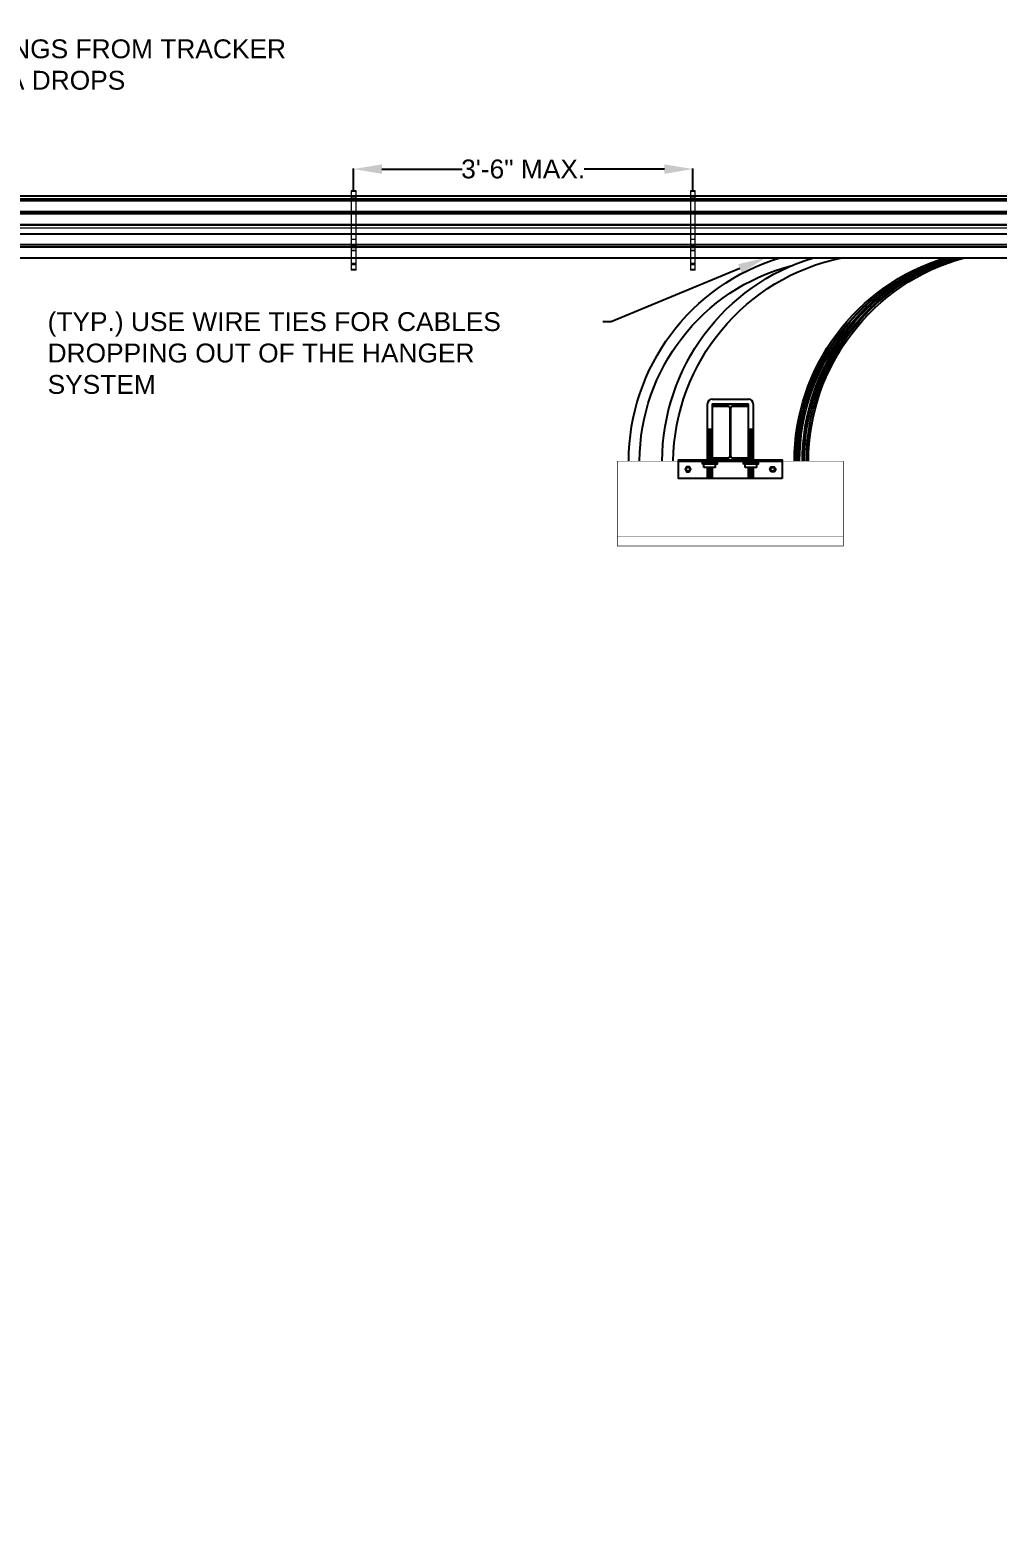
# Model space of a CAD drawing. Header units: feet. Extents: x -21 to 5170, y -254 to 1413.
# Drawn here: x 781.8 to 884.5, y -57.3 to 101.8 of the extents above; entities that cross this region are included whole.
import ezdxf
from ezdxf import colors
from ezdxf.entities.mleader import LeaderData, LeaderLine
from ezdxf.lldxf.tags import DXFTag
from ezdxf.math import Vec2, Vec3

# ---------------------------------------------------------------- set-up
doc = ezdxf.new("R2010")
doc.units = ezdxf.units.FT
doc.header["$MEASUREMENT"] = 0
for name, color, linetype in [('DC FEEEDERS', 1, 'Continuous'), ('G-ANNO-TEXT', 1, 'Continuous'), ('G-TEXT', 7, 'Continuous'), ('PV-AG-DC1', 142, 'DC1'), ('S-BOLT', 93, 'Continuous'), ('S-STEL-ANGL', 3, 'Continuous'), ('WIRE MANAGEMENT', 4, 'Continuous')]:
    doc.layers.add(name, color=color, linetype=linetype)
doc.layers.add('E-COMB-BOX', color=250, linetype='Continuous', lineweight=30)
doc.layers.add('G-NPLT', color=67, linetype='Continuous', plot=False)
doc.styles.add('NEI-A', font='arial.ttf')
tags = doc.linetypes.add('DC1', pattern='A,0.176989,-0.035266,["DC1",NEI-A,S=0.1,R=0,X=0,Y=-0.05],-0.314734,0.176989', length=0.703978).pattern_tags.tags
tags[6] = DXFTag(74, 10)
doc.dimstyles.new('NEI-A', dxfattribs={"dimtxt": 0.1, "dimasz": 0.125, "dimexe": 0.0625, "dimexo": 0.0625, "dimgap": 0.0625, "dimtad": 0, "dimtih": 1, "dimtoh": 1, "dimdec": 4, "dimzin": 3, "dimdsep": 46, "dimlunit": 4, "dimtxsty": 'NEI-A', "dimcen": 0, "dimadec": 0, "dimazin": 0, "dimtfac": 0.75, "dimtdec": 4, "dimtofl": 0, "dimtmove": 0, "dimatfit": 3, "dimfxl": 1, "dimfrac": 1, "dimtolj": 1, "dimtzin": 0, "dimarcsym": 0})

# ---------------------------------------------------------------- blocks, each defined once
blk = doc.blocks.new('BracketAngle_BottomView')
for p, q in [((81.54, 214.54), (70.54, 214.54)), ((72.41, 214.54), (72.41, 214.4)), ((74.41, 214.54), (74.41, 214.4)), ((77.66, 214.54), (77.66, 214.4)), ((79.66, 214.54), (79.66, 214.4))]:
    blk.add_line(p, q)
for points in [[(70.54, 216.4), (81.54, 216.4), (81.54, 214.4), (70.54, 214.4)], [(71.7, 215.68), (71.85, 215.4), (71.7, 215.13), (71.38, 215.13), (71.22, 215.4), (71.38, 215.68)], [(80.38, 215.68), (80.22, 215.4), (80.38, 215.13), (80.7, 215.13), (80.85, 215.4), (80.7, 215.68)]]:
    blk.add_lwpolyline(points, close=True)
for centre in [(71.54, 215.4), (80.54, 215.4)]:
    blk.add_circle(centre, 0.2)
blk = doc.blocks.new('*D3')
at = {"layer": 'Defpoints', "color": 0, "transparency": 16777216}
for p in [(852.21, 87), (816.21, 84.68), (852.21, 84.68)]:
    blk.add_point(p, dxfattribs=at)
at = {"layer": 'G-ANNO-TEXT', "color": 0, "lineweight": -2, "transparency": 16777216}
for p, q in [((816.21, 84.75), (816.21, 87.07)), ((819.21, 87), (827.75, 87)), ((849.21, 87), (840.68, 87)), ((852.21, 84.75), (852.21, 87.07))]:
    blk.add_line(p, q, dxfattribs=at)
at = {"layer": 'G-ANNO-TEXT', "color": 0, "transparency": 16777216}
for points in [[(819.21, 87.5), (819.21, 86.5), (816.21, 87)], [(849.21, 87.5), (849.21, 86.5), (852.21, 87)]]:
    blk.add_solid(points, dxfattribs=at)
at = {"layer": 'G-ANNO-TEXT', "color": 0, "transparency": 16777216, "insert": (834.21, 87), "char_height": 2, "attachment_point": 5, "style": 'NEI-A'}
blk.add_mtext('\\A1;3\'-6" MAX.', dxfattribs=at)

msp = doc.modelspace()

# ---------------------------------------------------------------- hatches: boundary and pattern name
at = {"layer": 'S-BOLT'}
h = msp.add_hatch(dxfattribs=at)
h.set_pattern_fill('ANSI31', color=256)
h.set_pattern_definition([(45, (834.70648, -12.00208), (-0.08838835, 0.08838835), [])])
h.paths.add_polyline_path([(858.64398, 59.38016), (858.14398, 59.38016), (858.14398, 56.13792), (858.64398, 56.13792)])
h.paths.add_polyline_path([(858.64398, 55.33736), (858.14398, 55.33736), (858.14398, 54.17531), (858.64398, 54.17531)])
h.paths.add_polyline_path([(854.26898, 55.3397), (853.76898, 55.3397), (853.76898, 54.17766), (854.26898, 54.17766)])
h.paths.add_polyline_path([(853.76898, 59.38016), (853.76898, 56.13792), (854.26898, 56.13792), (854.26898, 59.38016)])

# ---------------------------------------------------------------- linework, layer by layer
at = {"layer": 'DC FEEEDERS'}
for points in [[(739.25065, 83.65906), (973.16231, 83.65906)], [(743.22695, 82.49906), (969.05095, 82.49906)], [(743.40979, 82.27712), (968.86811, 82.27712)], [(743.68895, 81.11712), (968.58895, 81.11712)], [(743.68895, 80.13972), (968.58895, 80.13972)], [(743.68895, 78.97972), (968.58895, 78.97972)], [(743.68895, 78.75778), (968.59628, 78.75778)]]:
    msp.add_lwpolyline(points, dxfattribs=at)
at = {"layer": 'E-COMB-BOX', "const_width": 0.05}
for points in [[(844.20648, 55.99792), (844.20648, 46.99792), (868.20648, 46.99792), (868.20648, 55.99792)], [(868.20648, 55.99792), (844.20648, 55.99792)], [(844.20648, 47.99792), (868.20648, 47.99792)]]:
    msp.add_lwpolyline(points, dxfattribs=at)
at = {"layer": 'PV-AG-DC1', "flags": 128}
for points in [[(967.31217, 84.13338), (745.10078, 84.13338)], [(966.63602, 83.80092), (745.77693, 83.80092)]]:
    msp.add_lwpolyline(points, dxfattribs=at)
for points in [[(862.99878, 55.99792, -0.329466328), (879.04921, 77.59778, -0.329466328)], [(863.19878, 55.99741, -0.338048409), (879.77342, 77.59778, -0.329466328)], [(863.35341, 55.99792, -0.329466328), (879.40384, 77.59778, -0.329466328)], [(863.55341, 55.99741, -0.338048409), (880.12806, 77.59778, -0.329466328)], [(863.84991, 55.99792, -0.329466328), (879.90034, 77.59778, -0.329466328)], [(864.04991, 55.99741, -0.338048409), (880.62456, 77.59778, -0.329466328)], [(864.29322, 55.99792, -0.329466328), (880.34365, 77.59778, -0.329466328)], [(864.49322, 55.99741, -0.338048409), (881.06786, 77.59778, -0.329466328)]]:
    msp.add_lwpolyline(points, format="xyb", dxfattribs=at)
at = {"layer": 'S-BOLT'}
for p, q in [((853.24071, 55.6677), (853.24071, 55.99792)), ((854.01898, 55.6677), (854.1767, 55.83281)), ((854.16482, 55.6677), (854.32255, 55.83281)), ((857.61571, 55.66536), (857.61571, 55.99558)), ((858.39398, 55.66536), (858.5517, 55.83047)), ((858.53982, 55.66536), (858.69755, 55.83047)), ((853.40287, 55.3397), (853.40287, 55.6677)), ((854.63509, 55.3397), (853.40287, 55.3397)), ((854.63509, 55.3397), (854.63509, 55.6677)), ((857.77787, 55.33736), (857.77787, 55.66536)), ((859.01009, 55.33736), (857.77787, 55.33736)), ((859.01009, 55.33736), (859.01009, 55.66536))]:
    msp.add_line(p, q, dxfattribs=at)
for points in [[(853.76898, 59.38016), (854.26898, 59.38016)], [(858.14398, 59.38016), (858.64398, 59.38016)], [(853.24071, 55.99792), (854.79724, 55.99792)], [(854.79724, 55.99792), (854.79724, 55.6677), (853.24071, 55.6677)], [(853.24071, 55.83281), (854.79724, 55.83281)], [(857.61571, 55.99558), (859.17224, 55.99558)], [(859.17224, 55.99558), (859.17224, 55.66536), (857.61571, 55.66536)], [(857.61571, 55.83047), (859.17224, 55.83047)], [(854.26898, 55.3397), (854.26898, 54.17766), (853.76898, 54.17766), (853.76898, 55.3397)], [(858.64398, 55.33736), (858.64398, 54.17531), (858.14398, 54.17531), (858.14398, 55.33736)]]:
    msp.add_lwpolyline(points, dxfattribs=at)
at = {"layer": 'WIRE MANAGEMENT', "color": 4, "linetype": 'Continuous', "lineweight": 18, "elevation": 0.11854, "flags": 128}
for points in [[(816.46485, 84.6839), (815.96485, 84.6839)], [(816.46485, 84.62281), (815.96485, 84.62281)], [(852.46485, 84.6839), (851.96485, 84.6839)], [(852.46485, 84.62281), (851.96485, 84.62281)], [(816.46485, 84.13931), (815.96485, 84.13931)], [(816.46485, 84.01124), (815.96485, 84.01124)], [(852.46485, 84.13931), (851.96485, 84.13931)], [(852.46485, 84.01124), (851.96485, 84.01124)], [(743.68895, 81.03034), (968.58895, 81.03034)], [(743.68895, 80.75227), (968.58895, 80.75227)], [(816.46485, 80.10109), (815.96485, 80.10109)], [(852.46485, 80.10109), (851.96485, 80.10109)], [(816.46485, 79.51883), (815.96485, 79.51883)], [(816.46485, 78.79263), (815.96485, 78.79263)], [(816.46485, 78.65706), (815.96485, 78.65706)], [(852.46485, 79.51883), (851.96485, 79.51883)], [(852.46485, 78.79263), (851.96485, 78.79263)], [(852.46485, 78.65706), (851.96485, 78.65706)]]:
    msp.add_lwpolyline(points, dxfattribs=at)

# ---------------------------------------------------------------- block references
at = {"layer": 'S-STEL-ANGL', "rotation": 180}
msp.add_blockref('BracketAngle_BottomView', (932.24355, 270.54186), dxfattribs=at)

# ---------------------------------------------------------------- dimensions: what is measured, and where the dimension line sits
at = {"layer": 'G-ANNO-TEXT'}
dim = msp.add_linear_dim(base=(852.21485, 87.00482, 0.11854), p1=(816.21485, 84.6839, 0.11854), p2=(852.21485, 84.6839, 0.11854), text='3\'-6" MAX.', dimstyle='NEI-A', override={"dimtxt": 2, "dimasz": 3}, dxfattribs=at)
dim.commit()
dim.dimension.update_dxf_attribs({"geometry": '*D3', "text_midpoint": (834.21485, 87.00482, 0.11854)})

# ---------------------------------------------------------------- leaders
ml = msp.add_multileader_mtext('Standard', dxfattribs=at)
ml.set_content('(TYP.) DC STRINGS FROM TRACKER TABLES TO BLA DROPS', color=256, style='NEI-A')
ml.set_leader_properties()
ml.build(insert=Vec2(0, 0))
ml.multileader.update_dxf_attribs({"dogleg_length": 0.89968, "arrow_head_size": 3})
ctx = ml.context
ctx.base_point, ctx.char_height, ctx.arrow_head_size, ctx.landing_gap_size, ctx.plane_origin = Vec3(758.29543, 99.74843), 2, 3, 1.53573, Vec3(806.33249, 55.21231)
notes = []
notes.append((ctx, [(0, (1, 1, 0), (757.39575, 99.74843), (1, 0), 0.89968, [(0, [(741.33999, 86.48544)], 0, [])])]))
ctx.mtext.insert, ctx.mtext.width, ctx.mtext.flow_direction = Vec3(759.83116, 100.76548), 49.1905321, 5
ctx.mtext.has_bg_fill, ctx.mtext.bg_color, ctx.mtext.bg_scale_factor, ctx.mtext.bg_transparency, ctx.mtext.use_window_bg_color = 1, -1073741824, 1.5, 0, 1
ml = msp.add_multileader_mtext('Standard', dxfattribs=at)
ml.set_content('\\pxql,t3.00005;(TYP.) USE WIRE TIES FOR CABLES DROPPING OUT OF THE HANGER SYSTEM', color=256, style='NEI-A')
ml.set_leader_properties()
ml.build(insert=Vec2(0, 0))
ml.multileader.update_dxf_attribs({"dogleg_length": 3.07146, "arrow_head_size": 3})
ctx = ml.context
ctx.base_point, ctx.char_height, ctx.arrow_head_size, ctx.landing_gap_size, ctx.plane_origin = Vec3(782.42164, 70.79491), 2, 3, 1.53573, Vec3(1586.3931, -483.82535)
ctx.text_align_type = 2
notes.append((ctx, [(1, (1, 1, 0), (843.55786, 70.79491), (-1, 0), 0.89968, [(1, [(859.99897, 77.59778)], 0, [])])]))
ctx.mtext.insert, ctx.mtext.width, ctx.mtext.alignment, ctx.mtext.flow_direction = Vec3(841.12244, 71.81196), 57.4006276, 3, 5
ctx.mtext.has_bg_fill, ctx.mtext.bg_color, ctx.mtext.bg_scale_factor, ctx.mtext.bg_transparency, ctx.mtext.use_window_bg_color = 1, -1073741824, 1.5, 0, 1
at = {"layer": 'G-NPLT'}
ml = msp.add_multileader_mtext('Standard', dxfattribs=at)
ml.set_content('\\A1;NEXTRACKER', color=256, style='NEI-A')
ml.set_leader_properties()
ml.build(insert=Vec2(0, 0))
ml.multileader.update_dxf_attribs({"dogleg_length": 0.89968, "arrow_head_size": 64.60241})
ctx = ml.context
ctx.base_point, ctx.char_height, ctx.arrow_head_size, ctx.landing_gap_size, ctx.plane_origin = Vec3(548.11818, -201.63335), 43.068273, 64.60241, 33.07065, Vec3(16248.8215, -11812.68326)
notes.append((ctx, [(0, (0, 0, 0), (0, 0), (1, 0), 1, [])]))
ctx.mtext.insert, ctx.mtext.width, ctx.mtext.flow_direction = Vec3(581.18883, -179.73199), 410.8719117, 5
ctx.mtext.has_bg_fill, ctx.mtext.bg_color, ctx.mtext.bg_scale_factor, ctx.mtext.bg_transparency, ctx.mtext.use_window_bg_color = 1, -1073741824, 1.5, 0, 1
for ctx, leaders in notes:
    for number, flags, end, landing, length, lines in leaders:
        leader = LeaderData()
        leader.index, (leader.has_last_leader_line, leader.has_dogleg_vector, leader.attachment_direction) = number, flags
        leader.last_leader_point, leader.dogleg_vector, leader.dogleg_length = Vec3(end), Vec3(landing), length
        for number, points, colour, breaks in lines:
            line = LeaderLine()
            line.index, line.vertices, line.color, line.breaks = number, Vec3.list(points), colors.encode_raw_color(colour), breaks
            leader.lines.append(line)
        ctx.leaders.append(leader)

# ---------------------------------------------------------------- next in the draw order: linework, layer by layer
at = {"layer": 'DC FEEEDERS'}
msp.add_lwpolyline([(755.83908, 77.59778), (969.94141, 77.59778)], dxfattribs=at)
for points in [[(845.41593, 55.99792, -0.329466328), (861.46636, 77.59778, -0.098766988)], [(846.57592, 55.99499, -0.340666175), (862.63627, 76.72289, -0.329466328)], [(848.97238, 55.99792, -0.329466328), (865.02281, 77.59778, -0.098766988)], [(850.13238, 55.99499, -0.351802848), (868.0701, 77.59778, -0.329466328)]]:
    msp.add_lwpolyline(points, format="xyb", dxfattribs=at)
at = {"layer": 'G-TEXT', "flags": 128}
msp.add_lwpolyline([(854.33148, 56.13792), (858.08148, 56.13792), (858.08148, 56.30292), (856.52098, 56.30292, -0.414213562), (856.27098, 56.55292), (856.27098, 61.58792, -0.414213562), (856.52098, 61.83792), (858.08148, 61.83792), (858.08148, 62.00292), (854.33148, 62.00292), (854.33148, 61.83792), (855.89198, 61.83792, -0.414213562), (856.14198, 61.58792), (856.14198, 56.55292, -0.414213562), (855.89198, 56.30292), (854.33148, 56.30292), (854.33148, 56.13792)], format="xyb", dxfattribs=at)
at = {"layer": 'S-BOLT'}
for p, q in [((854.26898, 62.56766), (858.14398, 62.56766)), ((854.26898, 62.06766), (858.14398, 62.06766))]:
    msp.add_line(p, q, dxfattribs=at)
for points in [[(854.26898, 62.06766), (854.26898, 56.13792), (853.76898, 56.13792), (853.76898, 62.06766)], [(858.64398, 62.06766), (858.64398, 56.13792), (858.14398, 56.13792), (858.14398, 62.06766)]]:
    msp.add_lwpolyline(points, dxfattribs=at)
for centre, start, end in [((854.26898, 62.06766), 90, 180), ((858.14398, 62.06766), 0, 90)]:
    msp.add_arc(centre, 0.5, start, end, dxfattribs=at)
at = {"layer": 'WIRE MANAGEMENT', "color": 4, "linetype": 'Continuous', "lineweight": 18, "elevation": 0.11854, "flags": 128}
for points in [[(815.96485, 84.6839), (815.96485, 76.2839)], [(816.46485, 76.2839), (816.46485, 84.6839)], [(851.96485, 84.6839), (851.96485, 76.2839)], [(852.46485, 76.2839), (852.46485, 84.6839)], [(816.46485, 78.37197), (815.96485, 78.37197)], [(816.46485, 78.31074), (815.96485, 78.31074)], [(852.46485, 78.37197), (851.96485, 78.37197)], [(852.46485, 78.31074), (851.96485, 78.31074)], [(816.46485, 76.96962), (815.96485, 76.96962)], [(816.46485, 76.83404), (815.96485, 76.83404)], [(852.46485, 76.96962), (851.96485, 76.96962)], [(852.46485, 76.83404), (851.96485, 76.83404)], [(816.46485, 76.34498), (815.96485, 76.34498)], [(816.46485, 76.2839), (815.96485, 76.2839)], [(852.46485, 76.34498), (851.96485, 76.34498)], [(852.46485, 76.2839), (851.96485, 76.2839)]]:
    msp.add_lwpolyline(points, dxfattribs=at)

# ---------------------------------------------------------------- next in the draw order: leaders
at = {"layer": 'G-NPLT'}
ml = msp.add_multileader_mtext('Standard', dxfattribs=at)
ml.set_content('\\A1;ATI', color=256, style='NEI-A')
ml.set_leader_properties()
ml.build(insert=Vec2(0, 0))
ml.multileader.update_dxf_attribs({"dogleg_length": 0.89968, "arrow_head_size": 64.60241})
ctx = ml.context
ctx.base_point, ctx.char_height, ctx.arrow_head_size, ctx.landing_gap_size, ctx.plane_origin = Vec3(2046.95625, -210.91911), 43.068273, 64.60241, 33.07065, Vec3(17655.77939, -11807.0407)
notes = []
notes.append((ctx, [(0, (0, 0, 0), (0, 0), (1, 0), 1, [])]))
ctx.mtext.insert, ctx.mtext.width, ctx.mtext.flow_direction = Vec3(2080.0269, -189.38498), 97.1085959, 5
ctx.mtext.has_bg_fill, ctx.mtext.bg_color, ctx.mtext.bg_scale_factor, ctx.mtext.bg_transparency, ctx.mtext.use_window_bg_color = 1, -1073741824, 1.5, 0, 1
for ctx, leaders in notes:
    for number, flags, end, landing, length, lines in leaders:
        leader = LeaderData()
        leader.index, (leader.has_last_leader_line, leader.has_dogleg_vector, leader.attachment_direction) = number, flags
        leader.last_leader_point, leader.dogleg_vector, leader.dogleg_length = Vec3(end), Vec3(landing), length
        for number, points, colour, breaks in lines:
            line = LeaderLine()
            line.index, line.vertices, line.color, line.breaks = number, Vec3.list(points), colors.encode_raw_color(colour), breaks
            leader.lines.append(line)
        ctx.leaders.append(leader)

# ---------------------------------------------------------------- next in the draw order: leaders
ml = msp.add_multileader_mtext('Standard', dxfattribs=at)
ml.set_content('\\A1;GAMECHANGE', color=256, style='NEI-A')
ml.set_leader_properties()
ml.build(insert=Vec2(0, 0))
ml.multileader.update_dxf_attribs({"dogleg_length": 0.89968, "arrow_head_size": 64.60241})
ctx = ml.context
ctx.base_point, ctx.char_height, ctx.arrow_head_size, ctx.landing_gap_size, ctx.plane_origin = Vec3(3193.50933, -201.22638), 43.068273, 64.60241, 33.07065, Vec3(19000.63376, -11807.0407)
notes = []
notes.append((ctx, [(0, (0, 0, 0), (0, 0), (1, 0), 1, [])]))
ctx.mtext.insert, ctx.mtext.width, ctx.mtext.flow_direction = Vec3(3226.57997, -179.32502), 410.8719117, 5
ctx.mtext.has_bg_fill, ctx.mtext.bg_color, ctx.mtext.bg_scale_factor, ctx.mtext.bg_transparency, ctx.mtext.use_window_bg_color = 1, -1073741824, 1.5, 0, 1
for ctx, leaders in notes:
    for number, flags, end, landing, length, lines in leaders:
        leader = LeaderData()
        leader.index, (leader.has_last_leader_line, leader.has_dogleg_vector, leader.attachment_direction) = number, flags
        leader.last_leader_point, leader.dogleg_vector, leader.dogleg_length = Vec3(end), Vec3(landing), length
        for number, points, colour, breaks in lines:
            line = LeaderLine()
            line.index, line.vertices, line.color, line.breaks = number, Vec3.list(points), colors.encode_raw_color(colour), breaks
            leader.lines.append(line)
        ctx.leaders.append(leader)

# ---------------------------------------------------------------- next in the draw order: leaders
ml = msp.add_multileader_mtext('Standard', dxfattribs=at)
ml.set_content('\\A1;FTC', color=256, style='NEI-A')
ml.set_leader_properties()
ml.build(insert=Vec2(0, 0))
ml.multileader.update_dxf_attribs({"dogleg_length": 0.89968, "arrow_head_size": 64.60241})
ctx = ml.context
ctx.base_point, ctx.char_height, ctx.arrow_head_size, ctx.landing_gap_size, ctx.plane_origin = Vec3(4694.02381, -210.43336), 43.068273, 64.60241, 33.07065, Vec3(20345.48813, -11807.0407)
notes = []
notes.append((ctx, [(0, (0, 0, 0), (0, 0), (1, 0), 1, [])]))
ctx.mtext.insert, ctx.mtext.width, ctx.mtext.flow_direction = Vec3(4727.09445, -188.532), 126.6975761, 5
ctx.mtext.has_bg_fill, ctx.mtext.bg_color, ctx.mtext.bg_scale_factor, ctx.mtext.bg_transparency, ctx.mtext.use_window_bg_color = 1, -1073741824, 1.5, 0, 1
for ctx, leaders in notes:
    for number, flags, end, landing, length, lines in leaders:
        leader = LeaderData()
        leader.index, (leader.has_last_leader_line, leader.has_dogleg_vector, leader.attachment_direction) = number, flags
        leader.last_leader_point, leader.dogleg_vector, leader.dogleg_length = Vec3(end), Vec3(landing), length
        for number, points, colour, breaks in lines:
            line = LeaderLine()
            line.index, line.vertices, line.color, line.breaks = number, Vec3.list(points), colors.encode_raw_color(colour), breaks
            leader.lines.append(line)
        ctx.leaders.append(leader)

doc.saveas('drawing.dxf')
